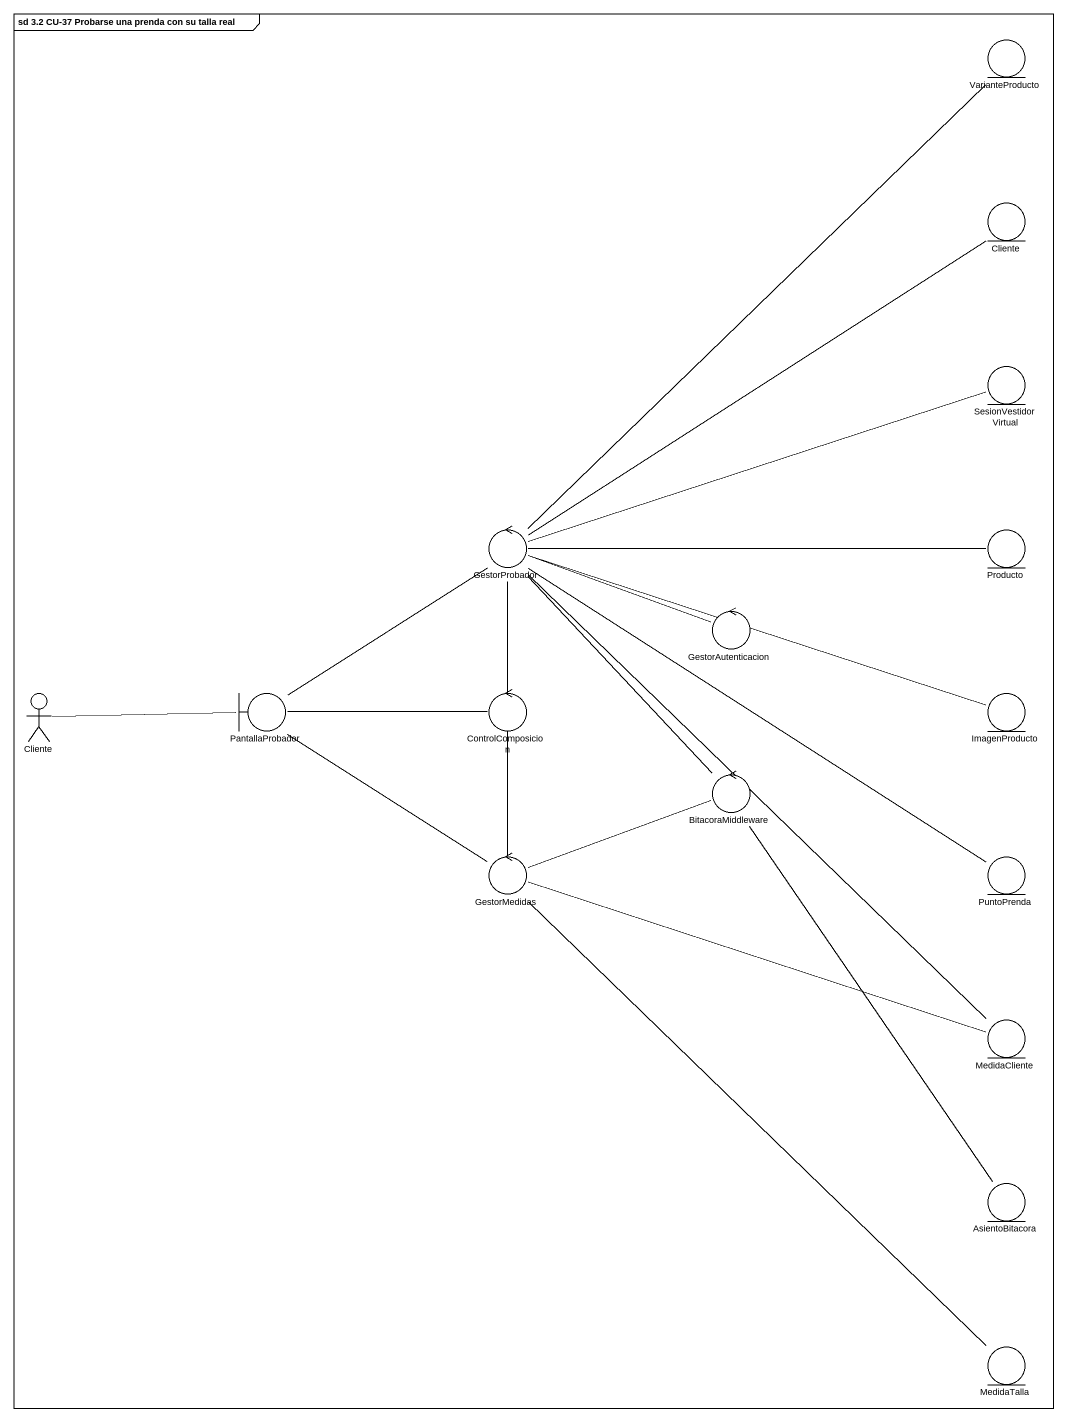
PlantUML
@startuml
mainframe sd 3.2 CU-37 Probarse una prenda con su talla real
entity VarianteProducto
entity Cliente
entity SesionVestidorVirtual
control GestorProbador
entity Producto
control GestorAutenticacion
actor "Cliente" as Cliente_2
boundary PantallaProbador
control ControlComposicion
entity ImagenProducto
control BitacoraMiddleware
control GestorMedidas
entity PuntoPrenda
entity MedidaCliente
entity AsientoBitacora
entity MedidaTalla
Cliente -- GestorProbador
GestorProbador -up- VarianteProducto
GestorProbador -right- SesionVestidorVirtual
GestorProbador -right- Producto
GestorProbador -- PantallaProbador
GestorProbador -right- ImagenProducto
GestorProbador -- PuntoPrenda
GestorProbador -- MedidaCliente
GestorAutenticacion -left- GestorProbador
Cliente_2 -right- PantallaProbador
ControlComposicion -left- PantallaProbador
BitacoraMiddleware -up- GestorProbador
BitacoraMiddleware -left- GestorMedidas
GestorMedidas -up- GestorProbador
GestorMedidas -up- PantallaProbador
GestorMedidas -right- MedidaCliente
GestorMedidas -- MedidaTalla
AsientoBitacora -up- BitacoraMiddleware
@enduml
